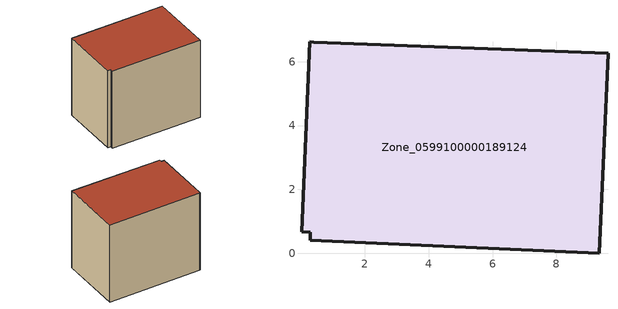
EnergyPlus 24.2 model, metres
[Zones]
Zone_0599100000189124
 floor ground (C_G): 0.28,6.62 0.39,6.62 9.62,6.27 9.34,0 0.29,0.4 0.29,0.65 0.01,0.68 z1.11
 wall outside (C_F): 9.34,0 9.62,6.27 0.39,6.62 0.28,6.62 0.01,0.68 0.29,0.65 0.29,0.4 9.34,0 z1.11:9.24
 roof outside (C_R): 0.39,6.62 0.28,6.62 0.01,0.68 0.29,0.65 0.29,0.4 9.34,0 9.62,6.27 z9.24
[BUILDING]
Pand.0599100000189124: North Axis=0; Terrain=City; Loads Convergence Tolerance Value=0.04; Temperature Convergence Tolerance Value=0.4; Solar Distribution=FullExterior; Maximum Number of Warmup Days=25; Minimum Number of Warmup Days=1
[Site:Location]
Rotterdam.The.Hague.AP_ZH_NLD Design_Conditions: Latitude=51.96; Longitude=4.45; Time Zone=1; Elevation=-4.5
[SITE:GROUNDTEMPERATURE:BUILDINGSURFACE]
18, 18, 18, 18, 18, 18, 18, 18, 18, 18, 18, 18
[MATERIAL] Thermal Absorptance=0.9; Solar Absorptance=0.7; Visible Absorptance=0.7
Name | Roughness | Thickness | Conductivity | Density | Specific Heat
G.TC.1965-1974 | MediumSmooth | 0.15 | 0.882353 | 540 | 1210
F.TC.1965-1974 | Rough | 0.3 | 0.697674 | 1920 | 840
R.TC.1965-1974 | MediumRough | 0.2 | 0.232558 | 1500 | 1000
[CONSTRUCTION]
C_G: G.TC.1965-1974
C_F: F.TC.1965-1974
C_R: R.TC.1965-1974
[ZONE]
Zone_0599100000189124: Type=1; Multiplier=1; Ceiling Height=Autocalculate; Volume=Autocalculate; Floor Area=autocalculate; Part of Total Floor Area=Yes
[ZONEINFILTRATION:DESIGNFLOWRATE]
Infil_Zone_0599100000189124: Zone or ZoneList or Space or SpaceList=Zone_0599100000189124; Schedule=AlwaysOn; Design Flow Rate Calculation Method=Flow/Area; Flow Rate per Floor Area=0.003; Constant Term Coefficient=1; Temperature Term Coefficient=0; Velocity Term Coefficient=0; Velocity Squared Term Coefficient=0
[HVACTEMPLATE:ZONE:IDEALLOADSAIRSYSTEM]
Zone_0599100000189124: Maximum Heating Supply Air Temperature=50; Minimum Cooling Supply Air Temperature=13; Maximum Heating Supply Air Humidity Ratio=0.0156; Minimum Cooling Supply Air Humidity Ratio=0.0077; Heating Limit=NoLimit; Cooling Limit=NoLimit; Dehumidification Control Type=ConstantSensibleHeatRatio; Cooling Sensible Heat Ratio=0.7; Dehumidification Setpoint=60; Humidification Control Type=None; Humidification Setpoint=30; Outdoor Air Method=None; Outdoor Air Flow Rate per Person=0.00944; Outdoor Air Flow Rate per Zone Floor Area=0; Outdoor Air Flow Rate per Zone=0; Demand Controlled Ventilation Type=None; Outdoor Air Economizer Type=NoEconomizer; Heat Recovery Type=None; Sensible Heat Recovery Effectiveness=0.7; Latent Heat Recovery Effectiveness=0.65
[ZONECONTROL:THERMOSTAT]
ThermostatControl_Zone_0599100000189124: Zone or ZoneList=Zone_0599100000189124; Control Type Schedule=DualSetpointControlType; Control 1=Thermostat_Zone_0599100000189124; Temperature Difference Between Cutout And Setpoint=0
[THERMOSTATSETPOINT:DUALSETPOINT]
Thermostat_Zone_0599100000189124: Heating Setpoint Temperature Schedule=HeatingSetpoint_Zone_0599100000189124; Cooling Setpoint Temperature Schedule=CoolingSetpoint_Zone_0599100000189124
[SCHEDULE:COMPACT]
HeatingSetpoint_Zone_0599100000189124: Through: 12/31, For: AllDays, Until: 24:00, 21
CoolingSetpoint_Zone_0599100000189124: Through: 12/31, For: AllDays, Until: 24:00, 24
DualSetpointControlType: Through: 12/31, For: AllDays, Until: 24:00, 4
AlwaysOn: Through: 12/31, For: AllDays, Until: 24:00, 1
